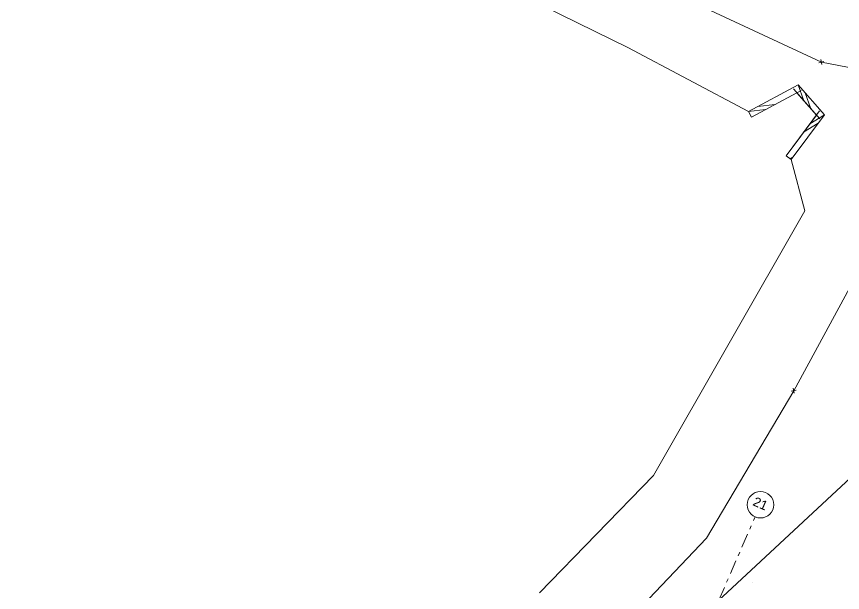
# Model space of a CAD drawing. Header units: millimetres. Extents: x -99530 to 1067232, y -97212 to 137997.
# Drawn here: x 941602 to 972778, y 393 to 22148 of the extents above; entities that cross this region are included whole.
import ezdxf
from ezdxf.enums import TextEntityAlignment as Align

# ---------------------------------------------------------------- set-up
doc = ezdxf.new("R2010")
doc.units = ezdxf.units.MM
doc.header["$MEASUREMENT"] = 0
doc.linetypes.add('Double Dashed', pattern=[1093.611073, 529.166651, -211.666656, 141.111112, -211.666656])
doc.linetypes.add('Long Dashed', pattern=[1058.333302, 634.99999, -423.333311])
for name, color, linetype, lineweight in [('A-40-M_Soft_Landscaping_P2_Pen_No__1', 7, 'Continuous', 13), ('Demolished_G-10-P_Topo_Misc_Pen_No__177', 1, 'Continuous', 70), ('G-10-P_Topo_Tree_Planting_Pen_No__192', 7, 'Continuous', 13)]:
    doc.layers.add(name, color=color, linetype=linetype, lineweight=lineweight)
for name, color, linetype, lineweight, true_color in [('G-10-P_Topo_Wall_Pen_No__148', 7, 'Continuous', 0, 0x444444), ('New_A-15-MG_Structural_Grid_Phase_2_Pen_No__222', 7, 'Continuous', 13, 0x65af33), ('New_A-20-M_Hard_Landscape_Pen_No__53', 7, 'Continuous', 35, 0x444444)]:
    doc.layers.add(name, color=color, linetype=linetype, lineweight=lineweight, true_color=true_color)
doc.layers.add('New_A-15-MG_Structural_Grid_Phase_2', color=7, linetype='Continuous')
doc.layers.add('New_A-20-M_Hard_Landscape', color=7, linetype='Continuous')
doc.styles.add('GENERATED_STYLE_4', font='')
doc.styles.get('GENERATED_STYLE_4').set_extended_font_data('Swis721 BT')
doc.linetypes.add('CANOPYL', pattern='A,0,[5,EC-MA-00-GF-DR-A-00361 Phase 2 Hub Ground Floor GA-S2-P191.Shx,S=0.001587,R=0,X=0,Y=0],-130.2,0', length=130.2)
doc.linetypes.add('CANOPYR', pattern='A,0,[3,EC-MA-00-GF-DR-A-00361 Phase 2 Hub Ground Floor GA-S2-P191.Shx,S=0.001587,R=0,X=0,Y=0],-130.2,0', length=130.2)

# ---------------------------------------------------------------- blocks, each defined once
blk = doc.blocks.new('Mesh_16_3', base_point=(987929, 18542))
at = {"layer": 'New_A-20-M_Hard_Landscape_Pen_No__53', "linetype": 'Continuous', "flags": 128}
for points in [[(987929, 18542), (972291, 25361), (976420, 19455), (978771, 10012)], [(982957, 20044), (982399, 18684), (981578, 19021), (982136, 20381)]]:
    blk.add_lwpolyline(points, close=True, dxfattribs=at)
blk = doc.blocks.new('Mesh_19_3', base_point=(925366, -58964))
at = {"layer": 'New_A-20-M_Hard_Landscape_Pen_No__53', "linetype": 'Continuous', "flags": 128}
blk.add_lwpolyline([(925366, -58964), (931672, -58639, -0.034108), (931880, -52905, -0.178607), (941867, -32917), (950868, -24532), (955625, -26583), (959411, -17989), (958701, -17225), (965705, -10707), (965951, -10971), (977340, -373), (976840, -155), (994060, 15869), (987926, 18539), (937679, -28204, 0.179729), (925616, -52209, 0.048754)], format="xyb", close=True, dxfattribs=at)
blk = doc.blocks.new('Mesh_21_3', base_point=(995040, 15441))
at = {"layer": 'New_A-20-M_Hard_Landscape_Pen_No__53', "linetype": 'Continuous', "flags": 128}
for points in [[(995040, 15441), (972291, 25361), (969620, 29182), (996082, 17830)], [(988864, 19271), (989267, 20253), (990326, 19819), (989922, 18837)]]:
    blk.add_lwpolyline(points, close=True, dxfattribs=at)
blk = doc.blocks.new('Standard grid marker[52]_3', base_point=(946204, -50137))
at = {"layer": 'New_A-15-MG_Structural_Grid_Phase_2_Pen_No__222', "linetype": 'Double Dashed'}
blk.add_line((961991, -13933), (969483, 3251), dxfattribs=at)
at = {"layer": 'New_A-15-MG_Structural_Grid_Phase_2_Pen_No__222', "linetype": 'Continuous'}
blk.add_circle((969683, 3709), 500, dxfattribs=at)
at = {"layer": 'New_A-15-MG_Structural_Grid_Phase_2_Pen_No__222', "style": 'GENERATED_STYLE_4'}
for tag, p in [('AC_MarkerText_1_1', (969683, 3750)), ('AC_MarkerText_1_0', (946004, -50554))]:
    blk.add_attdef(tag, text='', height=350, rotation=336.4404, dxfattribs=at).set_placement(p, align=Align.MIDDLE_CENTER)
blk = doc.blocks.new('Standard grid marker[54]_3', base_point=(967394, -32918))
at = {"layer": 'New_A-15-MG_Structural_Grid_Phase_2_Pen_No__222', "linetype": 'Double Dashed'}
for p, q in [((981868, 2539), (982268, 3456)), ((982336, 1348), (981868, 2539)), ((968156, -31172), (982336, 1348)), ((968156, -31172), (966964, -31640)), ((966964, -31640), (966565, -32556))]:
    blk.add_line(p, q, dxfattribs=at)
at = {"layer": 'New_A-15-MG_Structural_Grid_Phase_2_Pen_No__222', "linetype": 'Continuous'}
for centre in [(982468, 3914), (966365, -33015)]:
    blk.add_circle(centre, 500, dxfattribs=at)
at = {"layer": 'New_A-15-MG_Structural_Grid_Phase_2_Pen_No__222', "linetype": 'Double Dashed'}
for p in [(982336, 1348), (968156, -31172)]:
    blk.add_point(p, dxfattribs=at)
at = {"layer": 'New_A-15-MG_Structural_Grid_Phase_2_Pen_No__222', "style": 'GENERATED_STYLE_4'}
for tag, p in [('AC_MarkerText_1_1', (982468, 3955)), ('AC_MarkerText_1_0', (966365, -32973))]:
    blk.add_attdef(tag, text='', height=350, rotation=336.4404, dxfattribs=at).set_placement(p, align=Align.MIDDLE_CENTER)

msp = doc.modelspace()

# ---------------------------------------------------------------- linework, layer by layer
at = {"layer": 'A-40-M_Soft_Landscaping_P2_Pen_No__1', "linetype": 'Continuous', "flags": 128}
msp.add_lwpolyline([(961343, 385.4), (965642.9, 4816.2), (971356.2, 14803), (970840.2, 16744.4), (970647.7, 16887.7), (971792.7, 18425.8), (971056.8, 19267.4), (969343.7, 18346.5), (969230, 18557.9), (964680, 20974.8), (955196, 25637.7)], dxfattribs=at)
at = {"layer": 'Demolished_G-10-P_Topo_Misc_Pen_No__177', "linetype": 'Long Dashed'}
msp.add_line((969384.1, 762.8), (969384.1, 762.8), dxfattribs=at)
at = {"layer": 'G-10-P_Topo_Tree_Planting_Pen_No__192', "linetype": 'Continuous'}
for p, q in [((971883.4, 20404.7), (972078.1, 20450.5)), ((971957.9, 20524.9), (972003.6, 20330.2)), ((971980.7, 20427.6), (971980.8, 20427.6)), ((970915.1, 8111.2), (970960.9, 7916.5)), ((970840.7, 7991), (971035.4, 8036.8)), ((970938, 8013.9), (970938.1, 8013.9))]:
    msp.add_line(p, q, dxfattribs=at)
at = {"layer": 'G-10-P_Topo_Tree_Planting_Pen_No__192', "linetype": 'CANOPYL', "flags": 128}
msp.add_lwpolyline([(974868.4, 19866.6), (971980.7, 20427.6), (955226.3, 28247.6)], dxfattribs=at)
at = {"layer": 'G-10-P_Topo_Tree_Planting_Pen_No__192', "linetype": 'CANOPYR', "flags": 128}
msp.add_lwpolyline([(974944.1, 15741.9), (974339.1, 14280.6), (970938, 8013.9), (967646.5, 2441.5), (962100.2, -3392.1), (958050.4, -7922.9), (952180.1, -11374.3), (946508, -8710.2), (939935.7, -3949.2)], dxfattribs=at)
at = {"layer": 'G-10-P_Topo_Wall_Pen_No__148', "linetype": 'Continuous'}
for p, q in [((969230, 18557.9), (971111.7, 19569.3)), ((969343.7, 18346.5), (971225.3, 19357.9)), ((970931, 19411.3), (971920.2, 18279.9)), ((971111.7, 19569.3), (972100.9, 18437.8)), ((971111.7, 19569.3), (971325.9, 18959.6)), ((971375, 19268.1), (971589.2, 18658.5)), ((969582.4, 18747.3), (970224.5, 18820)), ((969230, 18557.9), (969872.2, 18630.6)), ((971908.4, 18581.2), (970647.7, 16887.7)), ((972100.9, 18437.8), (970840.2, 16744.4)), ((972100.9, 18437.8), (971550.1, 18099.9)), ((971862.1, 18117), (971311.3, 17779)), ((970906.6, 16833.6), (970804.5, 16771))]:
    msp.add_line(p, q, dxfattribs=at)

# ---------------------------------------------------------------- block references
at = {"layer": 'New_A-15-MG_Structural_Grid_Phase_2', "color": 8, "linetype": 'Continuous', "lineweight": 15}
ref = msp.add_blockref('Standard grid marker[54]_3', (967394.3, -32918), dxfattribs=at)
ref.add_attrib('AC_MarkerText_1', '24', dxfattribs={"layer": 'New_A-15-MG_Structural_Grid_Phase_2_Pen_No__222', "color": 85, "true_color": 0x65af33, "height": 350, "rotation": 336.44041, "style": 'GENERATED_STYLE_4'}).set_placement((966364.9, -32973.4), align=Align.MIDDLE_CENTER)
ref.add_attrib('AC_MarkerText_1_1', '24', dxfattribs={"layer": 'New_A-15-MG_Structural_Grid_Phase_2_Pen_No__222', "color": 85, "true_color": 0x65af33, "height": 350, "rotation": 336.44041, "style": 'GENERATED_STYLE_4'}).set_placement((982467.7, 3955.5), align=Align.MIDDLE_CENTER)
ref = msp.add_blockref('Standard grid marker[52]_3', (946203.9, -50137), dxfattribs=at)
ref.add_attrib('AC_MarkerText_1_1', '21', dxfattribs={"layer": 'New_A-15-MG_Structural_Grid_Phase_2_Pen_No__222', "color": 85, "true_color": 0x65af33, "height": 350, "rotation": 336.44041, "style": 'GENERATED_STYLE_4'}).set_placement((969683.3, 3750), align=Align.MIDDLE_CENTER)
at = {"layer": 'New_A-20-M_Hard_Landscape', "color": 49, "lineweight": 35, "true_color": 0x444444}
for name, p in [('Mesh_21_3', (995039.8, 15441.3)), ('Mesh_16_3', (987928.7, 18542)), ('Mesh_19_3', (925365.6, -58963.6))]:
    msp.add_blockref(name, p, dxfattribs=at)

doc.saveas('drawing.dxf')
